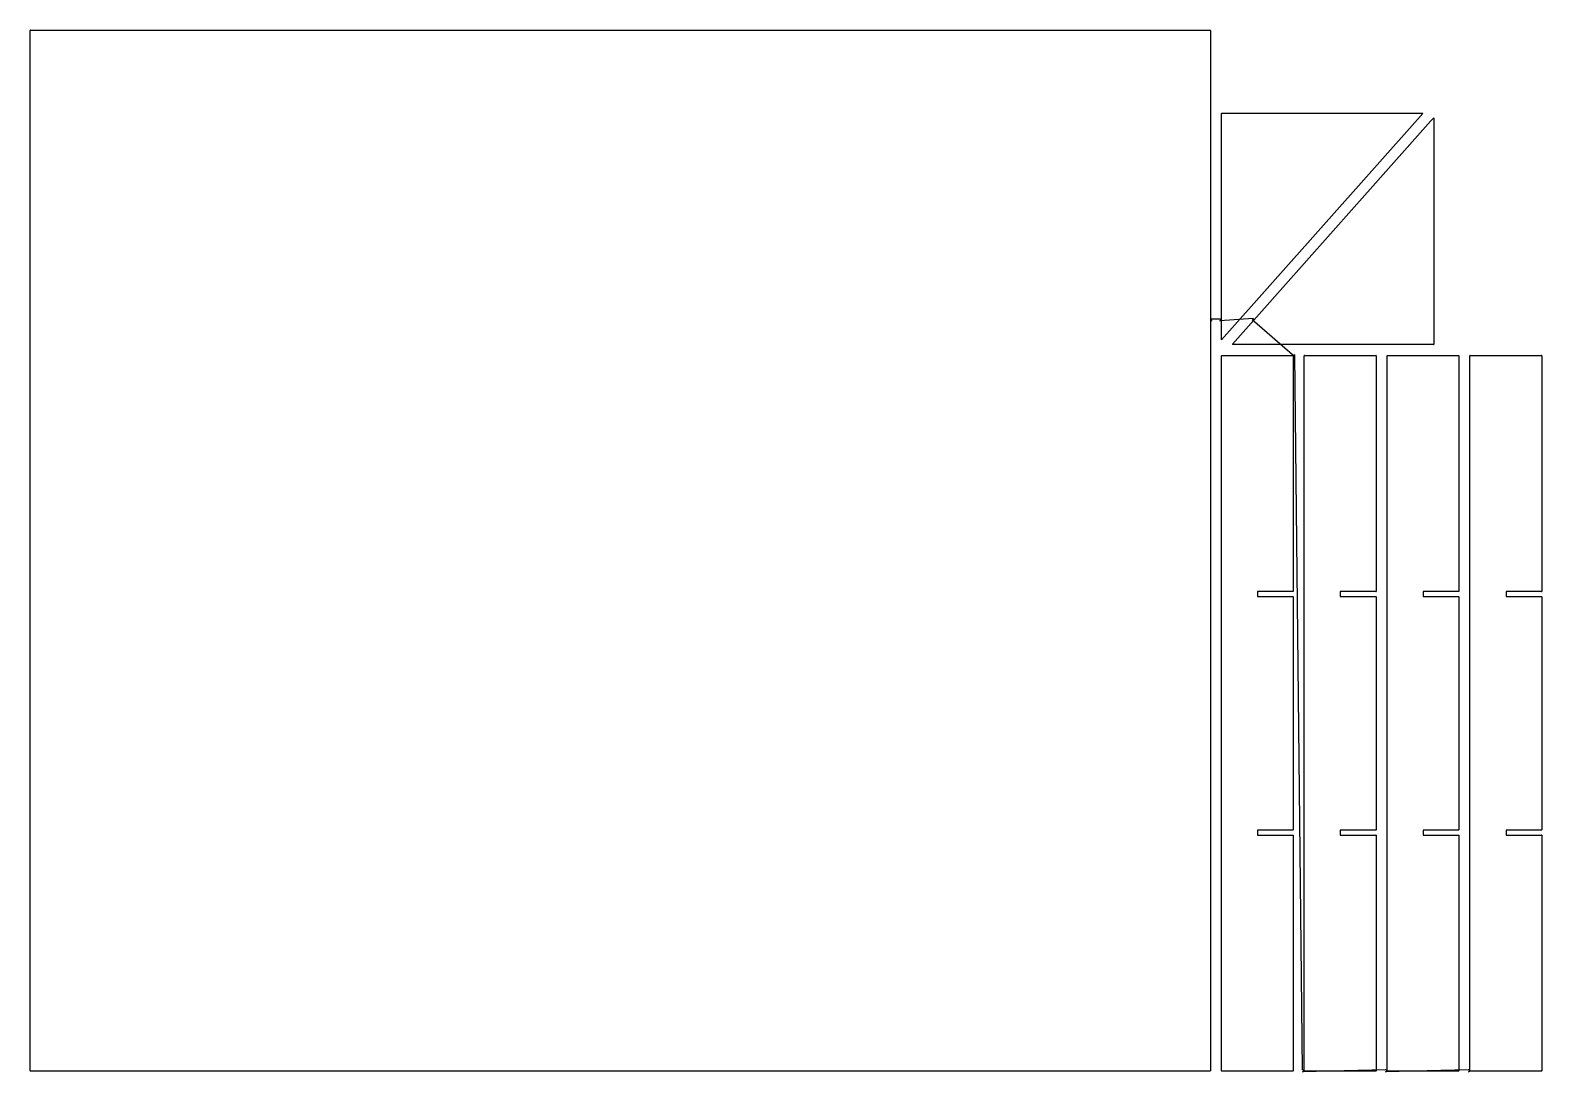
# Model space of a CAD drawing. Extents: x -423 to 423, y -292 to 291.
import ezdxf

# ---------------------------------------------------------------- set-up
doc = ezdxf.new("R2010")
doc.units = 0

msp = doc.modelspace()

# ---------------------------------------------------------------- linework, layer by layer
at = {"layer": '1', "color": 1}
for p, q in [((-422.8, -291), (-422.8, 291)), ((-422.7, 291.1), (237.3, 291.1)), ((237.4, 291), (237.4, 128.965)), ((243.55, 128.965), (243.55, 244.527)), ((243.65, 244.627), (356.15, 244.627)), ((356.225, 244.461), (243.725, 117.899)), ((261.706, 128.87), (360.821, 240.375)), ((360.821, 240.375), (362.247, 241.979)), ((362.422, 241.913), (362.422, 115.35)), ((237.4, 128.965), (237.4, -291)), ((243.55, 117.965), (243.55, 128.965)), ((249.747, 115.416), (261.706, 128.87)), ((362.322, 115.25), (249.822, 115.25)), ((243.55, -291), (243.55, 109)), ((243.65, 109.1), (283.65, 109.1)), ((283.75, 109), (283.75, -22.833)), ((289.9, -291), (289.9, 109)), ((290, 109.1), (330, 109.1)), ((330.1, 109), (330.1, -22.833)), ((336.25, -291), (336.25, 109)), ((336.35, 109.1), (376.35, 109.1)), ((376.45, 109), (376.45, -22.833)), ((382.6, -291), (382.6, 109)), ((382.7, 109.1), (422.7, 109.1)), ((422.8, 109), (422.8, -22.833)), ((283.65, -22.933), (263.75, -22.933)), ((263.75, -22.933), (263.75, -25.733)), ((330, -22.933), (310.1, -22.933)), ((310.1, -22.933), (310.1, -25.733)), ((376.35, -22.933), (356.45, -22.933)), ((356.45, -22.933), (356.45, -25.733)), ((422.7, -22.933), (402.8, -22.933)), ((402.8, -22.933), (402.8, -25.733)), ((263.75, -25.733), (283.65, -25.733)), ((283.75, -25.833), (283.75, -156.167)), ((310.1, -25.733), (330, -25.733)), ((330.1, -25.833), (330.1, -156.167)), ((356.45, -25.733), (376.35, -25.733)), ((376.45, -25.833), (376.45, -156.167)), ((402.8, -25.733), (422.7, -25.733)), ((422.8, -25.833), (422.8, -156.167)), ((283.65, -156.267), (263.75, -156.267)), ((263.75, -156.267), (263.75, -159.067)), ((263.75, -159.067), (283.65, -159.067)), ((283.75, -159.167), (283.75, -291)), ((330, -156.267), (310.1, -156.267)), ((310.1, -156.267), (310.1, -159.067)), ((310.1, -159.067), (330, -159.067)), ((330.1, -159.167), (330.1, -291)), ((376.35, -156.267), (356.45, -156.267)), ((356.45, -156.267), (356.45, -159.067)), ((356.45, -159.067), (376.35, -159.067)), ((376.45, -159.167), (376.45, -291)), ((422.7, -156.267), (402.8, -156.267)), ((402.8, -156.267), (402.8, -159.067)), ((402.8, -159.067), (422.7, -159.067)), ((422.8, -159.167), (422.8, -291)), ((237.3, -291.1), (-422.7, -291.1)), ((283.65, -291.1), (243.65, -291.1)), ((330, -291.1), (290, -291.1)), ((376.35, -291.1), (336.35, -291.1)), ((422.7, -291.1), (382.7, -291.1))]:
    msp.add_line(p, q, dxfattribs=at)
at = {"layer": '1', "color": 2}
for p, q in [((238.266, 129.465), (237.4, 128.965)), ((237.4, 128.965), (238.266, 128.465)), ((243.55, 128.965), (242.684, 129.465)), ((242.684, 128.465), (243.55, 128.965)), ((260.726, 129.071), (261.706, 128.87)), ((261.706, 128.87), (261.391, 129.819)), ((284.616, 109.5), (283.75, 109)), ((283.75, 109), (284.616, 108.5)), ((289.9, -291), (289.034, -290.5)), ((289.034, -291.5), (289.9, -291)), ((336.25, -291), (335.384, -290.5)), ((335.384, -291.5), (336.25, -291)), ((382.6, -291), (381.734, -290.5)), ((381.734, -291.5), (382.6, -291))]:
    msp.add_line(p, q, dxfattribs=at)
at = {"layer": '1', "color": 3}
for p, q in [((242.684, 129.465, 5), (238.266, 129.465, 5)), ((238.266, 129.465, 5), (238.266, 129.465)), ((238.266, 128.465), (238.266, 128.465, 15)), ((261.391, 129.819, 5), (242.684, 128.465, 5)), ((242.684, 129.465), (242.684, 129.465, 5)), ((242.684, 128.465, 5), (242.684, 128.465)), ((284.616, 108.5, 5), (260.726, 129.071, 5)), ((260.726, 129.071, 5), (260.726, 129.071)), ((261.391, 129.819), (261.391, 129.819, 5)), ((289.034, -290.5, 5), (284.616, 109.5, 5)), ((284.616, 109.5, 5), (284.616, 109.5)), ((284.616, 108.5), (284.616, 108.5, 5)), ((335.384, -290.5, 5), (289.034, -291.5, 5)), ((289.034, -290.5), (289.034, -290.5, 5)), ((289.034, -291.5, 5), (289.034, -291.5)), ((381.734, -290.5, 5), (335.384, -291.5, 5)), ((335.384, -290.5), (335.384, -290.5, 5)), ((335.384, -291.5, 5), (335.384, -291.5)), ((381.734, -290.5), (381.734, -290.5, 5)), ((381.734, -291.5, 15), (381.734, -291.5, 15)), ((381.734, -291.5, 15), (381.734, -291.5))]:
    msp.add_line(p, q, dxfattribs=at)
at = {"layer": '1', "color": 1}
for centre, start, end in [((-422.7, 291), 90, 180), ((237.3, 291), 0, 90), ((243.65, 244.527), 90, 180), ((356.15, 244.527), -41.634991, 90), ((362.322, 241.913), 0, 138.365009), ((243.65, 117.965), 180, -41.625916), ((249.822, 115.35), 138.370816, -90), ((362.322, 115.35), -90, 0), ((243.65, 109), 90, 180), ((283.65, 109), 0, 90), ((290, 109), 90, 180), ((330, 109), 0, 90), ((336.35, 109), 90, 180), ((376.35, 109), 0, 90), ((382.7, 109), 90, 180), ((422.7, 109), 0, 90), ((283.65, -22.833), -90, 0), ((330, -22.833), -90, 0), ((376.35, -22.833), -90, 0), ((422.7, -22.833), -90, 0), ((283.65, -25.833), 0, 90), ((330, -25.833), 0, 90), ((376.35, -25.833), 0, 90), ((422.7, -25.833), 0, 90), ((283.65, -156.167), -90, 0), ((283.65, -159.167), 0, 90), ((330, -156.167), -90, 0), ((330, -159.167), 0, 90), ((376.35, -156.167), -90, 0), ((376.35, -159.167), 0, 90), ((422.7, -156.167), -90, 0), ((422.7, -159.167), 0, 90), ((-422.7, -291), 180, -90), ((237.3, -291), -90, 0), ((243.65, -291), 180, -90), ((283.65, -291), -90, 0), ((290, -291), 180, -90), ((330, -291), -90, 0), ((336.35, -291), 180, -90), ((376.35, -291), -90, 0), ((382.7, -291), 180, -90), ((422.7, -291), -90, 0)]:
    msp.add_arc(centre, 0.1, start, end, dxfattribs=at)

doc.saveas('drawing.dxf')
